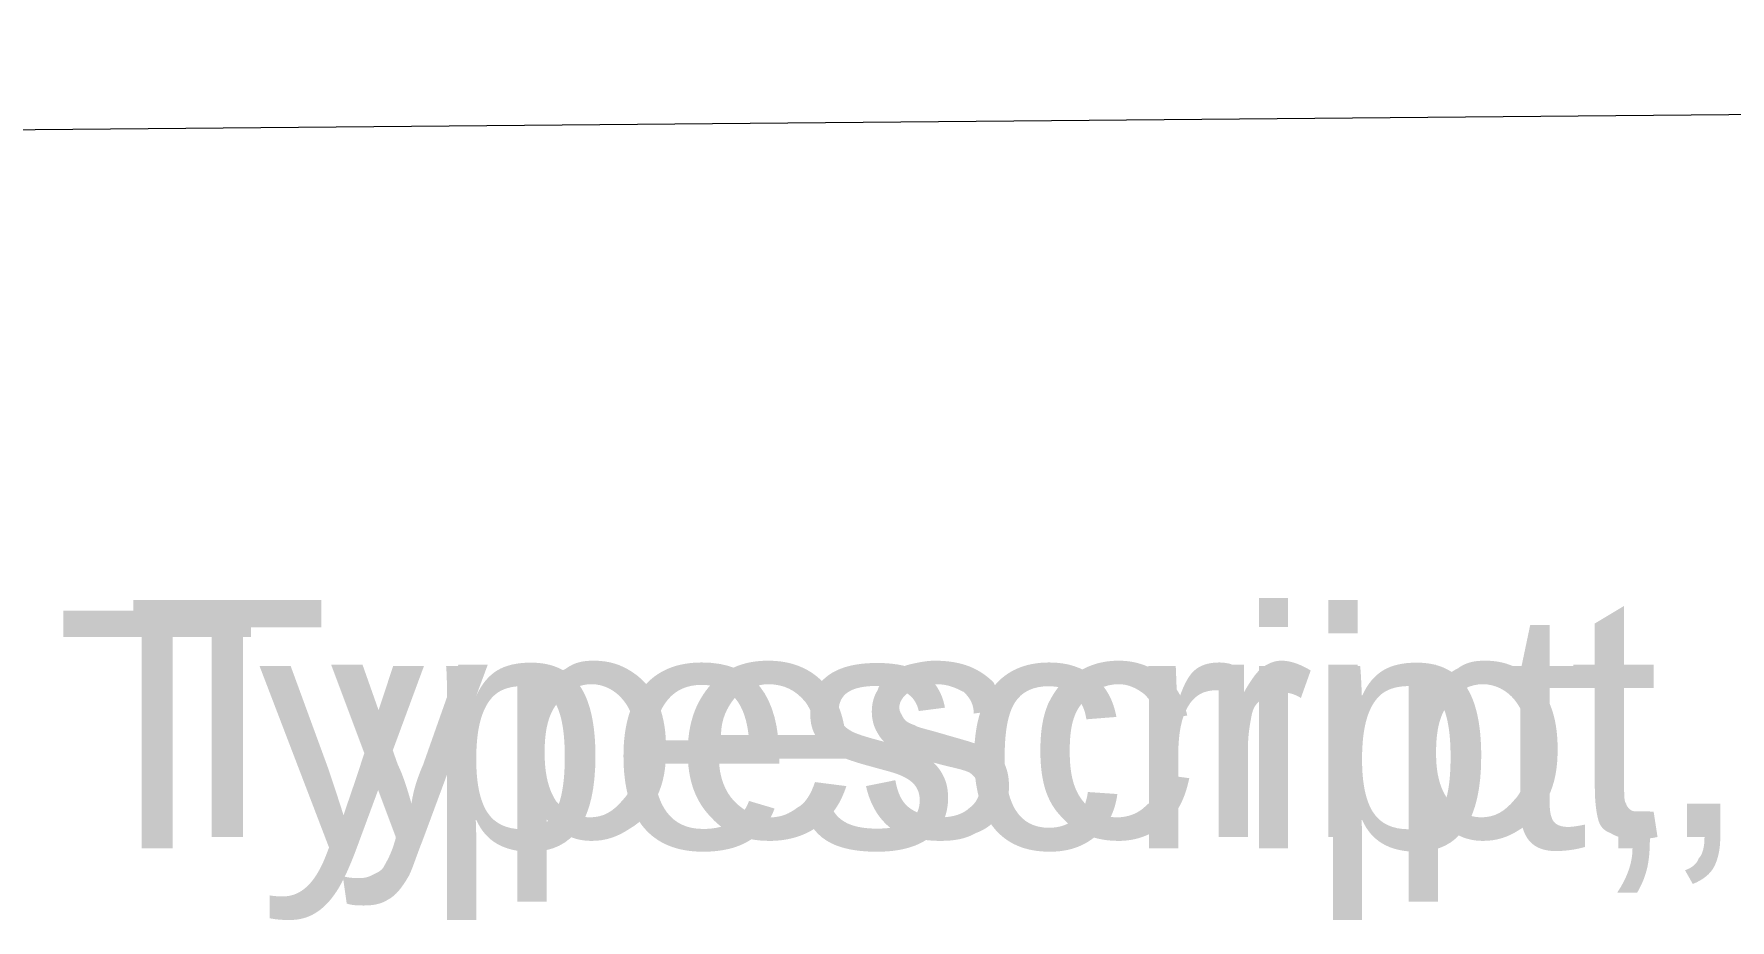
# Model space of a CAD drawing. Header units: millimetres. Extents: x 25 to 207, y 36 to 227.
# Drawn here: x 114.83 to 129.16, y 199.05 to 206.54 of the extents above; entities that cross this region are included whole.
import ezdxf

# ---------------------------------------------------------------- set-up
doc = ezdxf.new("R2010")
doc.units = ezdxf.units.MM
doc.header["$MEASUREMENT"] = 0
doc.layers.get('0').update_dxf_attribs({"linetype": 'CONTINUOUS'})
doc.styles.add('Arial$001', font='arial.ttf', dxfattribs={"height": 2.376})

msp = doc.modelspace()

# ---------------------------------------------------------------- hatches: boundary and pattern name
at = {"true_color": 0x000007}
h = msp.add_hatch(color=0, dxfattribs=at)
h.paths.add_polyline_path([(116.328, 199.751), (116.328, 201.522), (115.666, 201.522), (115.666, 201.754), (117.255, 201.754), (117.255, 201.522), (116.593, 201.522), (116.593, 199.751)])
edge = h.paths.add_edge_path()
edge.add_line((117.47, 199.188), (117.437, 199.42))
edge.add_spline(control_points=[(117.437, 199.42), (117.487, 199.404), (117.537, 199.404), (117.586, 199.404), (117.586, 199.404), (117.636, 199.404), (117.669, 199.42), (117.702, 199.437), (117.702, 199.437), (117.735, 199.453), (117.768, 199.47), (117.785, 199.503), (117.785, 199.503), (117.802, 199.536), (117.835, 199.586), (117.868, 199.685), (117.868, 199.685), (117.868, 199.701), (117.884, 199.718), (117.884, 199.751)], knot_values=[0, 0, 0, 0, 0.05, 0.05, 0.05, 0.05, 0.1, 0.1, 0.1, 0.1, 0.15, 0.15, 0.15, 0.15, 0.2, 0.2, 0.2, 0.2, 1, 1, 1, 1], degree=3, periodic=0)
edge.add_line((117.884, 199.751), (117.338, 201.208))
edge.add_line((117.338, 201.208), (117.603, 201.208))
edge.add_line((117.603, 201.208), (117.901, 200.364))
edge.add_spline(control_points=[(117.901, 200.364), (117.95, 200.264), (117.984, 200.148), (118.017, 200.033), (118.017, 200.033), (118.033, 200.148), (118.066, 200.248), (118.116, 200.364)], knot_values=[0, 0, 0, 0, 0.125, 0.125, 0.125, 0.125, 1, 1, 1, 1], degree=3, periodic=0)
edge.add_line((118.116, 200.364), (118.414, 201.208))
edge.add_line((118.414, 201.208), (118.662, 201.208))
edge.add_line((118.662, 201.208), (118.116, 199.735))
edge.add_spline(control_points=[(118.116, 199.735), (118.05, 199.569), (118.017, 199.453), (117.984, 199.404), (117.984, 199.404), (117.934, 199.321), (117.884, 199.255), (117.818, 199.221), (117.818, 199.221), (117.768, 199.188), (117.702, 199.172), (117.619, 199.172), (117.619, 199.172), (117.57, 199.172), (117.52, 199.172), (117.47, 199.188)], knot_values=[0, 0, 0, 0, 0.0625, 0.0625, 0.0625, 0.0625, 0.125, 0.125, 0.125, 0.125, 0.1875, 0.1875, 0.1875, 0.1875, 1, 1, 1, 1], degree=3, periodic=0)
edge = h.paths.add_edge_path()
edge.add_line((118.911, 199.205), (118.911, 201.208))
edge.add_line((118.911, 201.208), (119.142, 201.208))
edge.add_line((119.142, 201.208), (119.142, 201.009))
edge.add_spline(control_points=[(119.142, 201.009), (119.192, 201.092), (119.258, 201.142), (119.324, 201.175), (119.324, 201.175), (119.391, 201.224), (119.457, 201.241), (119.556, 201.241), (119.556, 201.241), (119.688, 201.241), (119.788, 201.208), (119.887, 201.142), (119.887, 201.142), (119.986, 201.075), (120.053, 200.993), (120.102, 200.877), (120.102, 200.877), (120.152, 200.761), (120.168, 200.628), (120.168, 200.496), (120.168, 200.496), (120.168, 200.347), (120.152, 200.215), (120.086, 200.082), (120.086, 200.082), (120.036, 199.966), (119.97, 199.884), (119.854, 199.817), (119.854, 199.817), (119.755, 199.751), (119.655, 199.718), (119.54, 199.718), (119.54, 199.718), (119.457, 199.718), (119.391, 199.735), (119.324, 199.768), (119.324, 199.768), (119.258, 199.801), (119.208, 199.85), (119.159, 199.9)], knot_values=[0, 0, 0, 0, 0.025, 0.025, 0.025, 0.025, 0.05, 0.05, 0.05, 0.05, 0.075, 0.075, 0.075, 0.075, 0.1, 0.1, 0.1, 0.1, 0.125, 0.125, 0.125, 0.125, 0.15, 0.15, 0.15, 0.15, 0.175, 0.175, 0.175, 0.175, 0.2, 0.2, 0.2, 0.2, 0.225, 0.225, 0.225, 0.225, 1, 1, 1, 1], degree=3, periodic=0)
edge.add_line((119.159, 199.9), (119.159, 199.205))
edge.add_line((119.159, 199.205), (118.911, 199.205))
edge = h.paths.add_edge_path()
edge.add_spline(control_points=[(119.142, 200.463), (119.142, 200.281), (119.175, 200.148), (119.242, 200.049), (119.242, 200.049), (119.324, 199.966), (119.424, 199.917), (119.523, 199.917), (119.523, 199.917), (119.639, 199.917), (119.722, 199.966), (119.804, 200.066), (119.804, 200.066), (119.887, 200.148), (119.92, 200.297), (119.92, 200.496), (119.92, 200.496), (119.92, 200.678), (119.887, 200.81), (119.804, 200.91), (119.804, 200.91), (119.738, 200.993), (119.639, 201.042), (119.54, 201.042), (119.54, 201.042), (119.424, 201.042), (119.341, 200.993), (119.258, 200.893), (119.258, 200.893), (119.175, 200.794), (119.142, 200.662), (119.142, 200.463)], knot_values=[0, 0, 0, 0, 0.03125, 0.03125, 0.03125, 0.03125, 0.0625, 0.0625, 0.0625, 0.0625, 0.09375, 0.09375, 0.09375, 0.09375, 0.125, 0.125, 0.125, 0.125, 0.15625, 0.15625, 0.15625, 0.15625, 0.1875, 0.1875, 0.1875, 0.1875, 0.21875, 0.21875, 0.21875, 0.21875, 1, 1, 1, 1], degree=3, periodic=0)
edge = h.paths.add_edge_path()
edge.add_line((121.426, 200.215), (121.691, 200.181))
edge.add_spline(control_points=[(121.691, 200.181), (121.642, 200.033), (121.575, 199.933), (121.46, 199.85), (121.46, 199.85), (121.36, 199.768), (121.211, 199.718), (121.046, 199.718), (121.046, 199.718), (120.831, 199.718), (120.665, 199.784), (120.549, 199.917), (120.549, 199.917), (120.417, 200.049), (120.351, 200.231), (120.351, 200.463), (120.351, 200.463), (120.351, 200.711), (120.417, 200.893), (120.549, 201.042), (120.549, 201.042), (120.665, 201.175), (120.831, 201.241), (121.029, 201.241), (121.029, 201.241), (121.228, 201.241), (121.393, 201.175), (121.509, 201.042), (121.509, 201.042), (121.625, 200.91), (121.691, 200.728), (121.691, 200.479), (121.691, 200.479), (121.691, 200.463), (121.691, 200.446), (121.691, 200.413)], knot_values=[0, 0, 0, 0, 0.027778, 0.027778, 0.027778, 0.027778, 0.055556, 0.055556, 0.055556, 0.055556, 0.083333, 0.083333, 0.083333, 0.083333, 0.111111, 0.111111, 0.111111, 0.111111, 0.138889, 0.138889, 0.138889, 0.138889, 0.166667, 0.166667, 0.166667, 0.166667, 0.194444, 0.194444, 0.194444, 0.194444, 0.222222, 0.222222, 0.222222, 0.222222, 1, 1, 1, 1], degree=3, periodic=0)
edge.add_line((121.691, 200.413), (120.615, 200.413))
edge.add_spline(control_points=[(120.615, 200.413), (120.615, 200.264), (120.665, 200.132), (120.748, 200.049), (120.748, 200.049), (120.831, 199.966), (120.93, 199.917), (121.046, 199.917), (121.046, 199.917), (121.145, 199.917), (121.211, 199.95), (121.277, 199.999), (121.277, 199.999), (121.344, 200.033), (121.393, 200.115), (121.426, 200.215)], knot_values=[0, 0, 0, 0, 0.0625, 0.0625, 0.0625, 0.0625, 0.125, 0.125, 0.125, 0.125, 0.1875, 0.1875, 0.1875, 0.1875, 1, 1, 1, 1], degree=3, periodic=0)
edge = h.paths.add_edge_path()
edge.add_line((120.632, 200.612), (121.426, 200.612))
edge.add_spline(control_points=[(121.426, 200.612), (121.426, 200.744), (121.393, 200.827), (121.344, 200.893), (121.344, 200.893), (121.261, 200.993), (121.162, 201.042), (121.029, 201.042), (121.029, 201.042), (120.93, 201.042), (120.831, 200.993), (120.748, 200.926), (120.748, 200.926), (120.682, 200.844), (120.632, 200.744), (120.632, 200.612)], knot_values=[0, 0, 0, 0, 0.0625, 0.0625, 0.0625, 0.0625, 0.125, 0.125, 0.125, 0.125, 0.1875, 0.1875, 0.1875, 0.1875, 1, 1, 1, 1], degree=3, periodic=0)
edge = h.paths.add_edge_path()
edge.add_line((121.857, 200.181), (122.105, 200.231))
edge.add_spline(control_points=[(122.105, 200.231), (122.122, 200.132), (122.155, 200.049), (122.221, 199.999), (122.221, 199.999), (122.287, 199.95), (122.37, 199.917), (122.486, 199.917), (122.486, 199.917), (122.602, 199.917), (122.684, 199.95), (122.734, 199.999), (122.734, 199.999), (122.784, 200.033), (122.817, 200.099), (122.817, 200.148), (122.817, 200.148), (122.817, 200.215), (122.784, 200.248), (122.751, 200.281), (122.751, 200.281), (122.718, 200.314), (122.618, 200.33), (122.486, 200.364), (122.486, 200.364), (122.304, 200.413), (122.188, 200.446), (122.122, 200.479), (122.122, 200.479), (122.055, 200.513), (121.989, 200.562), (121.956, 200.628), (121.956, 200.628), (121.923, 200.678), (121.906, 200.744), (121.906, 200.81), (121.906, 200.81), (121.906, 200.877), (121.923, 200.943), (121.956, 200.993), (121.956, 200.993), (121.973, 201.059), (122.022, 201.092), (122.072, 201.142), (122.072, 201.142), (122.105, 201.158), (122.155, 201.191), (122.221, 201.208), (122.221, 201.208), (122.287, 201.224), (122.37, 201.241), (122.436, 201.241), (122.436, 201.241), (122.552, 201.241), (122.651, 201.224), (122.734, 201.191), (122.734, 201.191), (122.817, 201.158), (122.883, 201.108), (122.933, 201.059), (122.933, 201.059), (122.966, 200.993), (122.999, 200.926), (123.015, 200.827)], knot_values=[0, 0, 0, 0, 0.015625, 0.015625, 0.015625, 0.015625, 0.03125, 0.03125, 0.03125, 0.03125, 0.046875, 0.046875, 0.046875, 0.046875, 0.0625, 0.0625, 0.0625, 0.0625, 0.078125, 0.078125, 0.078125, 0.078125, 0.09375, 0.09375, 0.09375, 0.09375, 0.109375, 0.109375, 0.109375, 0.109375, 0.125, 0.125, 0.125, 0.125, 0.140625, 0.140625, 0.140625, 0.140625, 0.15625, 0.15625, 0.15625, 0.15625, 0.171875, 0.171875, 0.171875, 0.171875, 0.1875, 0.1875, 0.1875, 0.1875, 0.203125, 0.203125, 0.203125, 0.203125, 0.21875, 0.21875, 0.21875, 0.21875, 0.234375, 0.234375, 0.234375, 0.234375, 1, 1, 1, 1], degree=3, periodic=0)
edge.add_line((123.015, 200.827), (122.767, 200.794))
edge.add_spline(control_points=[(122.767, 200.794), (122.767, 200.877), (122.734, 200.926), (122.684, 200.976), (122.684, 200.976), (122.618, 201.009), (122.552, 201.042), (122.453, 201.042), (122.453, 201.042), (122.337, 201.042), (122.271, 201.009), (122.221, 200.976), (122.221, 200.976), (122.171, 200.943), (122.138, 200.893), (122.138, 200.844), (122.138, 200.844), (122.138, 200.81), (122.155, 200.794), (122.171, 200.761), (122.171, 200.761), (122.188, 200.728), (122.221, 200.711), (122.271, 200.695), (122.271, 200.695), (122.287, 200.678), (122.37, 200.662), (122.486, 200.628), (122.486, 200.628), (122.651, 200.579), (122.784, 200.546), (122.85, 200.513), (122.85, 200.513), (122.916, 200.496), (122.966, 200.446), (123.015, 200.397), (123.015, 200.397), (123.049, 200.33), (123.065, 200.264), (123.065, 200.181), (123.065, 200.181), (123.065, 200.099), (123.049, 200.016), (122.999, 199.95), (122.999, 199.95), (122.949, 199.884), (122.883, 199.817), (122.784, 199.784), (122.784, 199.784), (122.701, 199.735), (122.602, 199.718), (122.486, 199.718), (122.486, 199.718), (122.287, 199.718), (122.155, 199.768), (122.055, 199.834), (122.055, 199.834), (121.956, 199.917), (121.89, 200.033), (121.857, 200.181)], knot_values=[0, 0, 0, 0, 0.016667, 0.016667, 0.016667, 0.016667, 0.033333, 0.033333, 0.033333, 0.033333, 0.05, 0.05, 0.05, 0.05, 0.066667, 0.066667, 0.066667, 0.066667, 0.083333, 0.083333, 0.083333, 0.083333, 0.1, 0.1, 0.1, 0.1, 0.116667, 0.116667, 0.116667, 0.116667, 0.133333, 0.133333, 0.133333, 0.133333, 0.15, 0.15, 0.15, 0.15, 0.166667, 0.166667, 0.166667, 0.166667, 0.183333, 0.183333, 0.183333, 0.183333, 0.2, 0.2, 0.2, 0.2, 0.216667, 0.216667, 0.216667, 0.216667, 0.233333, 0.233333, 0.233333, 0.233333, 1, 1, 1, 1], degree=3, periodic=0)
edge = h.paths.add_edge_path()
edge.add_line((124.34, 200.281), (124.588, 200.248))
edge.add_spline(control_points=[(124.588, 200.248), (124.555, 200.082), (124.489, 199.95), (124.389, 199.867), (124.389, 199.867), (124.273, 199.768), (124.141, 199.718), (123.992, 199.718), (123.992, 199.718), (123.793, 199.718), (123.628, 199.784), (123.512, 199.917), (123.512, 199.917), (123.38, 200.049), (123.33, 200.231), (123.33, 200.479), (123.33, 200.479), (123.33, 200.628), (123.346, 200.761), (123.396, 200.877), (123.396, 200.877), (123.462, 201.009), (123.529, 201.092), (123.644, 201.142), (123.644, 201.142), (123.744, 201.208), (123.86, 201.241), (123.992, 201.241), (123.992, 201.241), (124.141, 201.241), (124.273, 201.191), (124.373, 201.108), (124.373, 201.108), (124.472, 201.042), (124.538, 200.926), (124.571, 200.777)], knot_values=[0, 0, 0, 0, 0.027778, 0.027778, 0.027778, 0.027778, 0.055556, 0.055556, 0.055556, 0.055556, 0.083333, 0.083333, 0.083333, 0.083333, 0.111111, 0.111111, 0.111111, 0.111111, 0.138889, 0.138889, 0.138889, 0.138889, 0.166667, 0.166667, 0.166667, 0.166667, 0.194444, 0.194444, 0.194444, 0.194444, 0.222222, 0.222222, 0.222222, 0.222222, 1, 1, 1, 1], degree=3, periodic=0)
edge.add_line((124.571, 200.777), (124.323, 200.744))
edge.add_spline(control_points=[(124.323, 200.744), (124.307, 200.844), (124.257, 200.91), (124.207, 200.959), (124.207, 200.959), (124.141, 201.009), (124.075, 201.042), (123.992, 201.042), (123.992, 201.042), (123.876, 201.042), (123.777, 200.993), (123.694, 200.893), (123.694, 200.893), (123.611, 200.81), (123.578, 200.678), (123.578, 200.479), (123.578, 200.479), (123.578, 200.281), (123.611, 200.148), (123.694, 200.049), (123.694, 200.049), (123.76, 199.966), (123.86, 199.917), (123.975, 199.917), (123.975, 199.917), (124.075, 199.917), (124.158, 199.95), (124.224, 200.016), (124.224, 200.016), (124.29, 200.066), (124.323, 200.165), (124.34, 200.281)], knot_values=[0, 0, 0, 0, 0.03125, 0.03125, 0.03125, 0.03125, 0.0625, 0.0625, 0.0625, 0.0625, 0.09375, 0.09375, 0.09375, 0.09375, 0.125, 0.125, 0.125, 0.125, 0.15625, 0.15625, 0.15625, 0.15625, 0.1875, 0.1875, 0.1875, 0.1875, 0.21875, 0.21875, 0.21875, 0.21875, 1, 1, 1, 1], degree=3, periodic=0)
edge = h.paths.add_edge_path()
edge.add_line((124.836, 199.751), (124.836, 201.208))
edge.add_line((124.836, 201.208), (125.051, 201.208))
edge.add_line((125.051, 201.208), (125.051, 200.976))
edge.add_spline(control_points=[(125.051, 200.976), (125.118, 201.092), (125.167, 201.158), (125.217, 201.191), (125.217, 201.191), (125.267, 201.224), (125.316, 201.241), (125.366, 201.241), (125.366, 201.241), (125.449, 201.241), (125.531, 201.208), (125.614, 201.158)], knot_values=[0, 0, 0, 0, 0.083333, 0.083333, 0.083333, 0.083333, 0.166667, 0.166667, 0.166667, 0.166667, 1, 1, 1, 1], degree=3, periodic=0)
edge.add_line((125.614, 201.158), (125.531, 200.926))
edge.add_spline(control_points=[(125.531, 200.926), (125.482, 200.959), (125.416, 200.976), (125.349, 200.976), (125.349, 200.976), (125.3, 200.976), (125.25, 200.959), (125.217, 200.926), (125.217, 200.926), (125.167, 200.893), (125.134, 200.86), (125.118, 200.794), (125.118, 200.794), (125.101, 200.711), (125.084, 200.612), (125.084, 200.513)], knot_values=[0, 0, 0, 0, 0.0625, 0.0625, 0.0625, 0.0625, 0.125, 0.125, 0.125, 0.125, 0.1875, 0.1875, 0.1875, 0.1875, 1, 1, 1, 1], degree=3, periodic=0)
edge.add_line((125.084, 200.513), (125.084, 199.751))
edge.add_line((125.084, 199.751), (124.836, 199.751))
h.paths.add_polyline_path([(125.763, 201.473), (125.763, 201.754), (126.011, 201.754), (126.011, 201.473)])
h.paths.add_polyline_path([(125.763, 199.751), (125.763, 201.208), (126.011, 201.208), (126.011, 199.751)])
edge = h.paths.add_edge_path()
edge.add_line((126.442, 199.205), (126.442, 201.208))
edge.add_line((126.442, 201.208), (126.673, 201.208))
edge.add_line((126.673, 201.208), (126.673, 201.009))
edge.add_spline(control_points=[(126.673, 201.009), (126.723, 201.092), (126.789, 201.142), (126.856, 201.175), (126.856, 201.175), (126.922, 201.224), (126.988, 201.241), (127.087, 201.241), (127.087, 201.241), (127.22, 201.241), (127.319, 201.208), (127.418, 201.142), (127.418, 201.142), (127.518, 201.075), (127.584, 200.993), (127.633, 200.877), (127.633, 200.877), (127.683, 200.761), (127.7, 200.628), (127.7, 200.496), (127.7, 200.496), (127.7, 200.347), (127.683, 200.215), (127.617, 200.082), (127.617, 200.082), (127.567, 199.966), (127.501, 199.884), (127.385, 199.817), (127.385, 199.817), (127.286, 199.751), (127.187, 199.718), (127.071, 199.718), (127.071, 199.718), (126.988, 199.718), (126.922, 199.735), (126.856, 199.768), (126.856, 199.768), (126.789, 199.801), (126.74, 199.85), (126.69, 199.9)], knot_values=[0, 0, 0, 0, 0.025, 0.025, 0.025, 0.025, 0.05, 0.05, 0.05, 0.05, 0.075, 0.075, 0.075, 0.075, 0.1, 0.1, 0.1, 0.1, 0.125, 0.125, 0.125, 0.125, 0.15, 0.15, 0.15, 0.15, 0.175, 0.175, 0.175, 0.175, 0.2, 0.2, 0.2, 0.2, 0.225, 0.225, 0.225, 0.225, 1, 1, 1, 1], degree=3, periodic=0)
edge.add_line((126.69, 199.9), (126.69, 199.205))
edge.add_line((126.69, 199.205), (126.442, 199.205))
edge = h.paths.add_edge_path()
edge.add_spline(control_points=[(126.673, 200.463), (126.673, 200.281), (126.707, 200.148), (126.789, 200.049), (126.789, 200.049), (126.856, 199.966), (126.955, 199.917), (127.054, 199.917), (127.054, 199.917), (127.17, 199.917), (127.253, 199.966), (127.336, 200.066), (127.336, 200.066), (127.418, 200.148), (127.451, 200.297), (127.451, 200.496), (127.451, 200.496), (127.451, 200.678), (127.418, 200.81), (127.336, 200.91), (127.336, 200.91), (127.269, 200.993), (127.17, 201.042), (127.071, 201.042), (127.071, 201.042), (126.955, 201.042), (126.872, 200.993), (126.789, 200.893), (126.789, 200.893), (126.707, 200.794), (126.673, 200.662), (126.673, 200.463)], knot_values=[0, 0, 0, 0, 0.03125, 0.03125, 0.03125, 0.03125, 0.0625, 0.0625, 0.0625, 0.0625, 0.09375, 0.09375, 0.09375, 0.09375, 0.125, 0.125, 0.125, 0.125, 0.15625, 0.15625, 0.15625, 0.15625, 0.1875, 0.1875, 0.1875, 0.1875, 0.21875, 0.21875, 0.21875, 0.21875, 1, 1, 1, 1], degree=3, periodic=0)
edge = h.paths.add_edge_path()
edge.add_line((128.511, 199.966), (128.544, 199.751))
edge.add_spline(control_points=[(128.544, 199.751), (128.478, 199.735), (128.411, 199.735), (128.362, 199.735), (128.362, 199.735), (128.262, 199.735), (128.196, 199.751), (128.147, 199.784), (128.147, 199.784), (128.097, 199.801), (128.064, 199.834), (128.047, 199.884), (128.047, 199.884), (128.031, 199.933), (128.014, 200.033), (128.014, 200.181)], knot_values=[0, 0, 0, 0, 0.0625, 0.0625, 0.0625, 0.0625, 0.125, 0.125, 0.125, 0.125, 0.1875, 0.1875, 0.1875, 0.1875, 1, 1, 1, 1], degree=3, periodic=0)
edge.add_line((128.014, 200.181), (128.014, 201.009))
edge.add_line((128.014, 201.009), (127.832, 201.009))
edge.add_line((127.832, 201.009), (127.832, 201.208))
edge.add_line((127.832, 201.208), (128.014, 201.208))
edge.add_line((128.014, 201.208), (128.014, 201.555))
edge.add_line((128.014, 201.555), (128.262, 201.704))
edge.add_line((128.262, 201.704), (128.262, 201.208))
edge.add_line((128.262, 201.208), (128.511, 201.208))
edge.add_line((128.511, 201.208), (128.511, 201.009))
edge.add_line((128.511, 201.009), (128.262, 201.009))
edge.add_line((128.262, 201.009), (128.262, 200.165))
edge.add_spline(control_points=[(128.262, 200.165), (128.262, 200.099), (128.262, 200.049), (128.279, 200.033), (128.279, 200.033), (128.279, 200.016), (128.296, 199.999), (128.312, 199.983), (128.312, 199.983), (128.329, 199.966), (128.362, 199.966), (128.395, 199.966), (128.395, 199.966), (128.428, 199.966), (128.461, 199.966), (128.511, 199.966)], knot_values=[0, 0, 0, 0, 0.0625, 0.0625, 0.0625, 0.0625, 0.125, 0.125, 0.125, 0.125, 0.1875, 0.1875, 0.1875, 0.1875, 1, 1, 1, 1], degree=3, periodic=0)
edge = h.paths.add_edge_path()
edge.add_line((128.792, 199.751), (128.792, 200.033))
edge.add_line((128.792, 200.033), (129.074, 200.033))
edge.add_line((129.074, 200.033), (129.074, 199.751))
edge.add_spline(control_points=[(129.074, 199.751), (129.074, 199.652), (129.057, 199.569), (129.024, 199.503), (129.024, 199.503), (128.991, 199.437), (128.925, 199.387), (128.842, 199.354)], knot_values=[0, 0, 0, 0, 0.125, 0.125, 0.125, 0.125, 1, 1, 1, 1], degree=3, periodic=0)
edge.add_line((128.842, 199.354), (128.776, 199.47))
edge.add_spline(control_points=[(128.776, 199.47), (128.825, 199.486), (128.875, 199.519), (128.891, 199.569), (128.891, 199.569), (128.925, 199.602), (128.941, 199.668), (128.941, 199.751)], knot_values=[0, 0, 0, 0, 0.125, 0.125, 0.125, 0.125, 1, 1, 1, 1], degree=3, periodic=0)
edge.add_line((128.941, 199.751), (128.792, 199.751))

# ---------------------------------------------------------------- linework, layer by layer
at = {"color": 0, "linetype": 'Continuous', "lineweight": 15, "true_color": 0xbdd7ee}
msp.add_lwpolyline([(25.292, 204.949), (207.233, 206.538), (207.233, 206.538)], dxfattribs=at)

# ---------------------------------------------------------------- texts
at = {"color": 0, "true_color": 0xffffff, "style": 'Arial$001'}
msp.add_text('• Angular, AngularJS, Angular material, AG Grid, Bootstrap, Java script, Typescript, JQuery. ', height=2.00844, dxfattribs=at).set_placement((25.308, 199.655))

doc.saveas('drawing.dxf')
